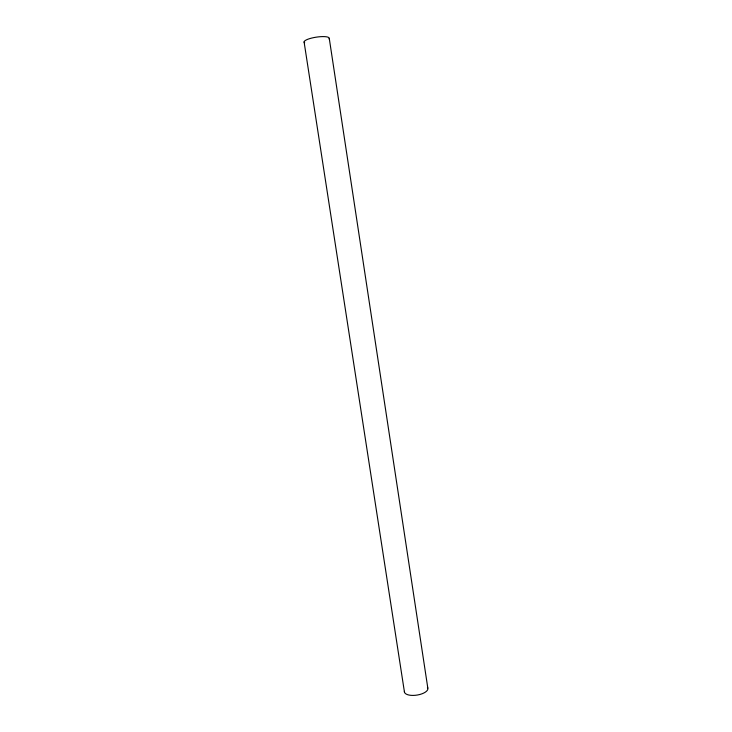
<?xml version="1.0" encoding="UTF-8"?>
<svg xmlns="http://www.w3.org/2000/svg" width="732" height="732" viewBox="0 0 732 732"><rect width="100%" height="100%" fill="white"/><g stroke="black" fill="none" stroke-linecap="round" stroke-linejoin="round"><path stroke-width="1.1" d="M304.091 41.944L404.457 692.143M329.272 38.421L427.808 688.016M427.424 687.293A11.877 5.014 -8.7 0 1 417.542 694.997A11.877 5.014 -8.7 0 1 404.403 691.356M304.686 42.795A12.728 3.01 -8.7 0 1 315.922 37.213A12.728 3.01 -8.7 0 1 329.052 38.924"/></g></svg>
